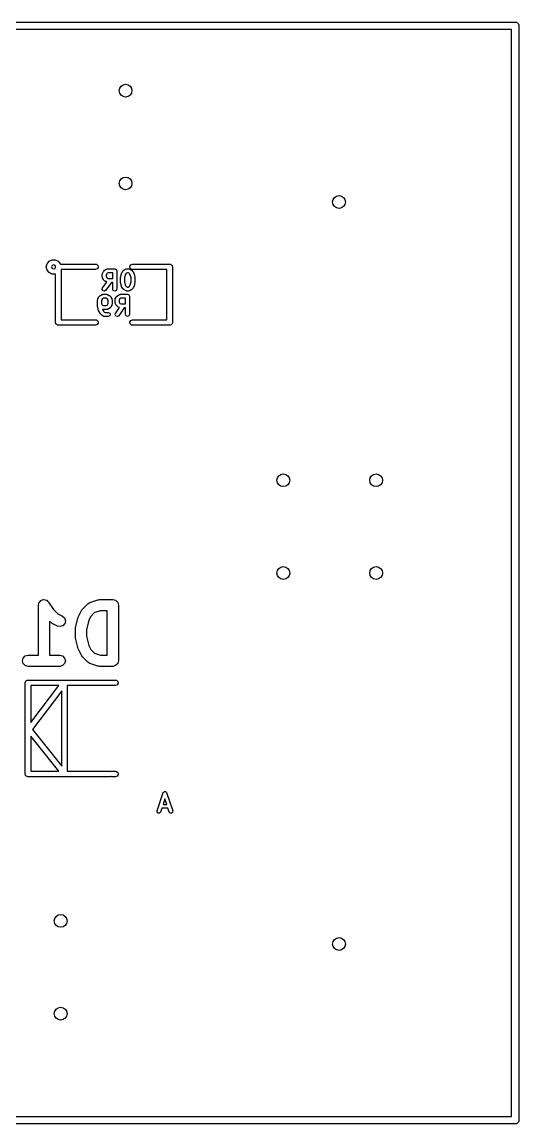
# Model space of a CAD drawing. Extents: x -0.01 to 1.59, y 0.01 to 1.19.
# Drawn here: x 1.058 to 1.594, y 0.006 to 1.194 of the extents above; entities that cross this region are included whole.
import ezdxf

# ---------------------------------------------------------------- set-up
doc = ezdxf.new("R2010")
doc.units = 0
doc.header["$MEASUREMENT"] = 0
doc.layers.add('BLACK', color=7, linetype='CONTINUOUS')

msp = doc.modelspace()

# ---------------------------------------------------------------- linework, layer by layer
at = {"layer": 'BLACK', "linetype": 'CONTINUOUS'}
for p, q in [((0.01, 1.19394), (1.59, 1.19394)), ((1.59, 1.19394), (1.59059, 1.19374)), ((1.59059, 1.19374), (1.59122, 1.19374)), ((1.59122, 1.19374), (1.59172, 1.19338)), ((1.59172, 1.19338), (1.59231, 1.19319)), ((1.59231, 1.19319), (1.59268, 1.19268)), ((1.59268, 1.19268), (1.59319, 1.19231)), ((1.59319, 1.19231), (1.59338, 1.19172)), ((1.59338, 1.19172), (1.59374, 1.19122)), ((1.59374, 1.19122), (1.59374, 1.19059)), ((1.59374, 1.19059), (1.59394, 1.19)), ((1.59394, 1.19), (1.59394, 0.01)), ((1.58606, 1.18606), (0.013937, 1.18606)), ((1.58606, 0.013937), (1.58606, 1.18606)), ((1.08455, 0.93), (1.08533, 0.933451)), ((1.08533, 0.926549), (1.08455, 0.93)), ((1.08533, 0.933451), (1.08754, 0.936218)), ((1.08754, 0.923782), (1.08533, 0.926549)), ((1.08754, 0.936218), (1.09073, 0.937753)), ((1.09093, 0.931567), (1.09028, 0.93)), ((1.09028, 0.93), (1.09093, 0.928433)), ((1.09073, 0.937753), (1.09427, 0.937753)), ((1.0925, 0.932216), (1.09093, 0.931567)), ((1.09093, 0.928433), (1.0925, 0.927784)), ((1.09407, 0.931567), (1.0925, 0.932216)), ((1.0925, 0.927784), (1.09407, 0.928433)), ((1.0946, 0.930286), (1.09407, 0.931567)), ((1.09407, 0.928433), (1.09455, 0.929593)), ((1.09427, 0.937753), (1.09746, 0.936218)), ((1.09455, 0.93), (1.0946, 0.930286)), ((1.09455, 0.929593), (1.09455, 0.93)), ((1.09746, 0.936218), (1.09967, 0.933451)), ((1.09967, 0.933451), (1.09978, 0.932953)), ((1.09978, 0.932953), (1.1375, 0.932953)), ((1.1375, 0.927047), (1.10045, 0.927047)), ((1.10045, 0.927047), (1.10045, 0.872953)), ((1.1375, 0.932953), (1.13851, 0.932775)), ((1.1394, 0.927738), (1.1375, 0.927047)), ((1.13851, 0.932775), (1.14006, 0.931476)), ((1.14041, 0.929487), (1.1394, 0.927738)), ((1.14006, 0.931476), (1.14041, 0.929487)), ((1.1477, 0.926528), (1.14794, 0.926795)), ((1.14794, 0.926795), (1.14981, 0.927733)), ((1.14981, 0.927733), (1.15031, 0.927769)), ((1.15031, 0.927769), (1.15077, 0.92796)), ((1.15077, 0.92796), (1.15828, 0.92796)), ((1.15828, 0.92796), (1.1598, 0.92733)), ((1.1598, 0.92733), (1.16043, 0.92581)), ((1.16834, 0.926528), (1.16857, 0.926795)), ((1.16857, 0.926795), (1.17045, 0.927733)), ((1.17045, 0.927733), (1.17095, 0.927769)), ((1.17095, 0.927769), (1.17141, 0.92796)), ((1.17141, 0.92796), (1.17329, 0.92796)), ((1.17329, 0.92796), (1.17375, 0.927769)), ((1.17375, 0.927769), (1.17425, 0.927733)), ((1.17425, 0.927733), (1.17613, 0.926795)), ((1.17459, 0.930513), (1.1756, 0.932262)), ((1.17494, 0.928524), (1.17459, 0.930513)), ((1.17649, 0.927225), (1.17494, 0.928524)), ((1.1756, 0.932262), (1.1775, 0.932953)), ((1.17613, 0.926795), (1.17636, 0.926528)), ((1.1775, 0.927047), (1.17649, 0.927225)), ((1.1775, 0.932953), (1.2175, 0.932953)), ((1.21455, 0.927047), (1.1775, 0.927047)), ((1.21455, 0.872953), (1.21455, 0.927047)), ((1.2175, 0.932953), (1.21788, 0.932885)), ((1.21788, 0.932885), (1.21801, 0.932908)), ((1.21801, 0.932908), (1.21813, 0.932842)), ((1.21813, 0.932842), (1.21851, 0.932775)), ((1.21851, 0.932775), (1.2191, 0.932282)), ((1.2191, 0.932282), (1.21976, 0.931898)), ((1.21976, 0.931898), (1.21985, 0.931648)), ((1.21985, 0.931648), (1.22006, 0.931476)), ((1.22006, 0.931476), (1.22019, 0.930721)), ((1.22019, 0.930721), (1.22045, 0.93)), ((1.22045, 0.93), (1.22045, 0.87)), ((1.09073, 0.922247), (1.08754, 0.923782)), ((1.09427, 0.922247), (1.09073, 0.922247)), ((1.09455, 0.92238), (1.09427, 0.922247)), ((1.09455, 0.87), (1.09455, 0.92238)), ((1.14487, 0.922058), (1.14506, 0.92252)), ((1.14487, 0.919243), (1.14487, 0.922058)), ((1.14506, 0.918781), (1.14487, 0.919243)), ((1.14506, 0.92252), (1.1451, 0.923019)), ((1.1451, 0.918282), (1.14506, 0.918781)), ((1.1451, 0.923019), (1.14604, 0.924895)), ((1.14604, 0.916406), (1.1451, 0.918282)), ((1.14604, 0.924895), (1.1463, 0.925127)), ((1.1463, 0.916174), (1.14604, 0.916406)), ((1.1463, 0.925127), (1.14644, 0.925454)), ((1.14644, 0.915847), (1.1463, 0.916174)), ((1.14644, 0.925454), (1.14738, 0.926392)), ((1.14738, 0.914909), (1.14644, 0.915847)), ((1.14738, 0.926392), (1.1477, 0.926528)), ((1.1477, 0.914773), (1.14738, 0.914909)), ((1.14794, 0.914506), (1.1477, 0.914773)), ((1.14973, 0.92266), (1.14917, 0.92155)), ((1.14917, 0.92155), (1.14917, 0.919751)), ((1.14917, 0.919751), (1.14973, 0.918641)), ((1.15017, 0.923105), (1.14973, 0.92266)), ((1.14973, 0.918641), (1.15017, 0.918196)), ((1.15128, 0.92366), (1.15017, 0.923105)), ((1.15017, 0.918196), (1.15128, 0.917641)), ((1.15613, 0.92366), (1.15128, 0.92366)), ((1.15128, 0.917641), (1.15613, 0.917641)), ((1.15613, 0.917641), (1.15613, 0.92366)), ((1.16043, 0.92581), (1.16043, 0.90611)), ((1.16457, 0.918305), (1.16468, 0.918557)), ((1.16457, 0.913615), (1.16457, 0.918305)), ((1.16464, 0.918827), (1.16557, 0.922579)), ((1.16468, 0.918557), (1.16464, 0.918827)), ((1.16557, 0.922579), (1.16572, 0.922775)), ((1.16572, 0.922775), (1.16574, 0.923019)), ((1.16574, 0.923019), (1.16667, 0.924895)), ((1.16667, 0.924895), (1.16694, 0.925127)), ((1.16694, 0.925127), (1.16708, 0.925454)), ((1.16708, 0.925454), (1.16802, 0.926392)), ((1.16802, 0.926392), (1.16834, 0.926528)), ((1.16969, 0.921307), (1.16887, 0.918041)), ((1.16887, 0.918041), (1.16887, 0.91388)), ((1.17036, 0.92266), (1.16969, 0.921307)), ((1.17081, 0.923105), (1.17036, 0.92266)), ((1.17192, 0.92366), (1.17081, 0.923105)), ((1.17278, 0.92366), (1.17192, 0.92366)), ((1.17389, 0.923105), (1.17278, 0.92366)), ((1.17434, 0.92266), (1.17389, 0.923105)), ((1.17501, 0.921307), (1.17434, 0.92266)), ((1.17583, 0.918041), (1.17501, 0.921307)), ((1.17583, 0.91388), (1.17583, 0.918041)), ((1.17636, 0.926528), (1.17668, 0.926392)), ((1.17668, 0.926392), (1.17762, 0.925454)), ((1.17762, 0.925454), (1.17776, 0.925127)), ((1.17776, 0.925127), (1.17803, 0.924895)), ((1.17803, 0.924895), (1.17896, 0.923019)), ((1.17896, 0.923019), (1.17898, 0.922775)), ((1.17898, 0.922775), (1.17913, 0.922579)), ((1.17913, 0.922579), (1.18006, 0.918827)), ((1.18006, 0.918827), (1.18002, 0.918557)), ((1.18002, 0.918557), (1.18013, 0.918305)), ((1.18013, 0.918305), (1.18013, 0.913615)), ((1.1449, 0.905736), (1.14526, 0.907343)), ((1.14579, 0.904349), (1.1449, 0.905736)), ((1.14526, 0.907343), (1.14967, 0.91364)), ((1.1474, 0.903993), (1.14579, 0.904349)), ((1.14878, 0.904877), (1.1474, 0.903993)), ((1.14967, 0.91364), (1.14794, 0.914506)), ((1.15471, 0.913341), (1.14878, 0.904877)), ((1.15613, 0.913341), (1.15471, 0.913341)), ((1.15613, 0.90611), (1.15613, 0.913341)), ((1.15676, 0.90459), (1.15613, 0.90611)), ((1.15828, 0.90396), (1.15676, 0.90459)), ((1.1598, 0.90459), (1.15828, 0.90396)), ((1.16043, 0.90611), (1.1598, 0.90459)), ((1.16468, 0.913363), (1.16457, 0.913615)), ((1.16464, 0.913093), (1.16468, 0.913363)), ((1.16557, 0.909341), (1.16464, 0.913093)), ((1.16572, 0.909145), (1.16557, 0.909341)), ((1.16574, 0.908901), (1.16572, 0.909145)), ((1.16667, 0.907025), (1.16574, 0.908901)), ((1.16694, 0.906793), (1.16667, 0.907025)), ((1.16708, 0.906466), (1.16694, 0.906793)), ((1.16802, 0.905528), (1.16708, 0.906466)), ((1.16834, 0.905392), (1.16802, 0.905528)), ((1.16857, 0.905125), (1.16834, 0.905392)), ((1.17045, 0.904187), (1.16857, 0.905125)), ((1.16887, 0.91388), (1.16969, 0.910613)), ((1.16969, 0.910613), (1.17036, 0.90926)), ((1.17036, 0.90926), (1.17081, 0.908815)), ((1.17095, 0.904152), (1.17045, 0.904187)), ((1.17081, 0.908815), (1.17192, 0.90826)), ((1.17141, 0.90396), (1.17095, 0.904152)), ((1.17329, 0.90396), (1.17141, 0.90396)), ((1.17192, 0.90826), (1.17278, 0.90826)), ((1.17278, 0.90826), (1.17389, 0.908815)), ((1.17375, 0.904152), (1.17329, 0.90396)), ((1.17425, 0.904187), (1.17375, 0.904152)), ((1.17389, 0.908815), (1.17434, 0.90926)), ((1.17613, 0.905125), (1.17425, 0.904187)), ((1.17434, 0.90926), (1.17501, 0.910613)), ((1.17501, 0.910613), (1.17583, 0.91388)), ((1.17636, 0.905392), (1.17613, 0.905125)), ((1.17668, 0.905528), (1.17636, 0.905392)), ((1.17762, 0.906466), (1.17668, 0.905528)), ((1.17776, 0.906793), (1.17762, 0.906466)), ((1.17803, 0.907025), (1.17776, 0.906793)), ((1.17896, 0.908901), (1.17803, 0.907025)), ((1.17898, 0.909145), (1.17896, 0.908901)), ((1.17913, 0.909341), (1.17898, 0.909145)), ((1.18006, 0.913093), (1.17913, 0.909341)), ((1.18013, 0.913615), (1.18002, 0.913363)), ((1.18002, 0.913363), (1.18006, 0.913093)), ((1.13987, 0.894558), (1.14006, 0.89502)), ((1.13987, 0.887053), (1.13987, 0.894558)), ((1.14006, 0.89502), (1.1401, 0.895519)), ((1.1401, 0.895519), (1.14104, 0.897395)), ((1.14104, 0.897395), (1.1413, 0.897627)), ((1.1413, 0.897627), (1.14144, 0.897954)), ((1.14144, 0.897954), (1.14238, 0.898892)), ((1.14238, 0.898892), (1.1427, 0.899028)), ((1.1427, 0.899028), (1.14294, 0.899295)), ((1.14294, 0.899295), (1.14481, 0.900233)), ((1.14473, 0.89516), (1.14417, 0.89405)), ((1.14417, 0.89405), (1.14417, 0.890375)), ((1.14517, 0.895605), (1.14473, 0.89516)), ((1.14481, 0.900233), (1.14531, 0.900269)), ((1.14628, 0.89616), (1.14517, 0.895605)), ((1.14531, 0.900269), (1.14577, 0.90046)), ((1.14577, 0.90046), (1.14953, 0.90046)), ((1.14902, 0.89616), (1.14628, 0.89616)), ((1.15013, 0.895605), (1.14902, 0.89616)), ((1.14953, 0.90046), (1.14999, 0.900269)), ((1.14999, 0.900269), (1.15049, 0.900233)), ((1.15057, 0.89516), (1.15013, 0.895605)), ((1.15049, 0.900233), (1.15236, 0.899295)), ((1.15113, 0.89405), (1.15057, 0.89516)), ((1.15113, 0.890375), (1.15113, 0.89405)), ((1.15236, 0.899295), (1.1526, 0.899028)), ((1.1526, 0.899028), (1.15292, 0.898892)), ((1.15292, 0.898892), (1.15386, 0.897954)), ((1.15386, 0.897954), (1.154, 0.897627)), ((1.154, 0.897627), (1.15426, 0.897395)), ((1.15426, 0.897395), (1.1552, 0.895519)), ((1.1552, 0.895519), (1.15524, 0.89502)), ((1.15524, 0.89502), (1.15543, 0.894558)), ((1.15543, 0.894558), (1.15543, 0.889867)), ((1.15863, 0.894558), (1.15882, 0.89502)), ((1.15863, 0.891743), (1.15863, 0.894558)), ((1.15882, 0.891281), (1.15863, 0.891743)), ((1.15882, 0.89502), (1.15886, 0.895519)), ((1.15886, 0.890782), (1.15882, 0.891281)), ((1.15886, 0.895519), (1.1598, 0.897395)), ((1.1598, 0.897395), (1.16007, 0.897627)), ((1.16007, 0.897627), (1.1602, 0.897954)), ((1.1602, 0.897954), (1.16114, 0.898892)), ((1.16114, 0.898892), (1.16147, 0.899028)), ((1.16147, 0.899028), (1.1617, 0.899295)), ((1.1617, 0.899295), (1.16357, 0.900233)), ((1.16349, 0.89516), (1.16293, 0.89405)), ((1.16293, 0.89405), (1.16293, 0.892251)), ((1.16293, 0.892251), (1.16349, 0.891141)), ((1.16393, 0.895605), (1.16349, 0.89516)), ((1.16349, 0.891141), (1.16393, 0.890696)), ((1.16357, 0.900233), (1.16407, 0.900269)), ((1.16504, 0.89616), (1.16393, 0.895605)), ((1.16407, 0.900269), (1.16454, 0.90046)), ((1.16454, 0.90046), (1.17204, 0.90046)), ((1.16989, 0.89616), (1.16504, 0.89616)), ((1.16989, 0.890141), (1.16989, 0.89616)), ((1.17204, 0.90046), (1.17356, 0.89983)), ((1.17356, 0.89983), (1.17419, 0.89831)), ((1.17419, 0.89831), (1.17419, 0.87861)), ((1.13998, 0.886801), (1.13987, 0.887053)), ((1.13994, 0.886531), (1.13998, 0.886801)), ((1.14087, 0.882779), (1.13994, 0.886531)), ((1.1411, 0.882477), (1.14087, 0.882779)), ((1.14117, 0.882108), (1.1411, 0.882477)), ((1.14305, 0.879294), (1.14117, 0.882108)), ((1.14323, 0.87917), (1.14305, 0.879294)), ((1.14332, 0.878966), (1.14323, 0.87917)), ((1.14417, 0.890375), (1.14473, 0.889265)), ((1.14473, 0.889265), (1.14517, 0.88882)), ((1.14531, 0.884156), (1.14496, 0.884182)), ((1.14496, 0.884182), (1.14651, 0.881856)), ((1.14517, 0.88882), (1.14628, 0.888265)), ((1.14577, 0.883965), (1.14531, 0.884156)), ((1.14953, 0.883965), (1.14577, 0.883965)), ((1.14628, 0.888265), (1.14902, 0.888265)), ((1.14651, 0.881856), (1.14705, 0.881315)), ((1.14705, 0.881315), (1.14816, 0.88076)), ((1.14816, 0.88076), (1.1514, 0.88076)), ((1.14902, 0.888265), (1.15013, 0.88882)), ((1.14999, 0.884156), (1.14953, 0.883965)), ((1.15049, 0.884192), (1.14999, 0.884156)), ((1.15013, 0.88882), (1.15057, 0.889265)), ((1.15236, 0.88513), (1.15049, 0.884192)), ((1.15057, 0.889265), (1.15113, 0.890375)), ((1.1514, 0.88076), (1.15292, 0.88013)), ((1.1526, 0.885397), (1.15236, 0.88513)), ((1.15292, 0.885533), (1.1526, 0.885397)), ((1.15386, 0.886471), (1.15292, 0.885533)), ((1.15292, 0.88013), (1.15355, 0.87861)), ((1.154, 0.886798), (1.15386, 0.886471)), ((1.15426, 0.887029), (1.154, 0.886798)), ((1.1552, 0.888906), (1.15426, 0.887029)), ((1.15524, 0.889405), (1.1552, 0.888906)), ((1.15543, 0.889867), (1.15524, 0.889405)), ((1.15867, 0.878236), (1.15902, 0.879843)), ((1.1598, 0.888906), (1.15886, 0.890782)), ((1.15902, 0.879843), (1.16343, 0.88614)), ((1.16007, 0.888674), (1.1598, 0.888906)), ((1.1602, 0.888347), (1.16007, 0.888674)), ((1.16114, 0.887409), (1.1602, 0.888347)), ((1.16147, 0.887273), (1.16114, 0.887409)), ((1.1617, 0.887006), (1.16147, 0.887273)), ((1.16343, 0.88614), (1.1617, 0.887006)), ((1.16847, 0.885841), (1.16254, 0.877377)), ((1.16393, 0.890696), (1.16504, 0.890141)), ((1.16504, 0.890141), (1.16989, 0.890141)), ((1.16989, 0.885841), (1.16847, 0.885841)), ((1.16989, 0.87861), (1.16989, 0.885841)), ((1.09481, 0.869279), (1.09455, 0.87)), ((1.09494, 0.868524), (1.09481, 0.869279)), ((1.09515, 0.868352), (1.09494, 0.868524)), ((1.09524, 0.868102), (1.09515, 0.868352)), ((1.0959, 0.867718), (1.09524, 0.868102)), ((1.09649, 0.867225), (1.0959, 0.867718)), ((1.09687, 0.867158), (1.09649, 0.867225)), ((1.09699, 0.867092), (1.09687, 0.867158)), ((1.10045, 0.872953), (1.1375, 0.872953)), ((1.1375, 0.872953), (1.13851, 0.872775)), ((1.1394, 0.867738), (1.1375, 0.867047)), ((1.13851, 0.872775), (1.14006, 0.871476)), ((1.14041, 0.869487), (1.1394, 0.867738)), ((1.14006, 0.871476), (1.14041, 0.869487)), ((1.14425, 0.878028), (1.14332, 0.878966)), ((1.14458, 0.877892), (1.14425, 0.878028)), ((1.14481, 0.877625), (1.14458, 0.877892)), ((1.14669, 0.876687), (1.14481, 0.877625)), ((1.14719, 0.876652), (1.14669, 0.876687)), ((1.14765, 0.87646), (1.14719, 0.876652)), ((1.1514, 0.87646), (1.14765, 0.87646)), ((1.15292, 0.87709), (1.1514, 0.87646)), ((1.15355, 0.87861), (1.15292, 0.87709)), ((1.15955, 0.876849), (1.15867, 0.878236)), ((1.16116, 0.876493), (1.15955, 0.876849)), ((1.16254, 0.877377), (1.16116, 0.876493)), ((1.17052, 0.87709), (1.16989, 0.87861)), ((1.17204, 0.87646), (1.17052, 0.87709)), ((1.17356, 0.87709), (1.17204, 0.87646)), ((1.17419, 0.87861), (1.17356, 0.87709)), ((1.17459, 0.870513), (1.1756, 0.872262)), ((1.17494, 0.868524), (1.17459, 0.870513)), ((1.17649, 0.867225), (1.17494, 0.868524)), ((1.1756, 0.872262), (1.1775, 0.872953)), ((1.1775, 0.867047), (1.17649, 0.867225)), ((1.1775, 0.872953), (1.21455, 0.872953)), ((1.21822, 0.86731), (1.2175, 0.867047)), ((1.21898, 0.867443), (1.21822, 0.86731)), ((1.21915, 0.867647), (1.21898, 0.867443)), ((1.2194, 0.867738), (1.21915, 0.867647)), ((1.21978, 0.868402), (1.2194, 0.867738)), ((1.22027, 0.86899), (1.21978, 0.868402)), ((1.22034, 0.869374), (1.22027, 0.86899)), ((1.22041, 0.869487), (1.22034, 0.869374)), ((1.22045, 0.87), (1.22039, 0.869616)), ((1.22039, 0.869616), (1.22041, 0.869487)), ((1.09712, 0.867115), (1.09699, 0.867092)), ((1.0975, 0.867047), (1.09712, 0.867115)), ((1.1375, 0.867047), (1.0975, 0.867047)), ((1.2175, 0.867047), (1.1775, 0.867047)), ((1.07777, 0.569333), (1.07867, 0.570359)), ((1.07867, 0.570359), (1.07886, 0.570423)), ((1.07886, 0.570423), (1.079, 0.570563)), ((1.079, 0.570563), (1.08032, 0.570917)), ((1.08032, 0.570917), (1.08161, 0.571354)), ((1.08161, 0.571354), (1.08181, 0.571316)), ((1.08181, 0.571316), (1.082, 0.571367)), ((1.082, 0.571367), (1.08332, 0.571013)), ((1.08332, 0.571013), (1.08466, 0.570745)), ((1.08466, 0.570745), (1.08481, 0.570614)), ((1.08481, 0.570614), (1.085, 0.570563)), ((1.085, 0.570563), (1.08597, 0.569597)), ((1.13153, 0.568202), (1.1401, 0.571059)), ((1.1401, 0.571059), (1.14107, 0.571117)), ((1.14107, 0.571117), (1.142, 0.571367)), ((1.142, 0.571367), (1.15629, 0.571367)), ((1.15629, 0.571367), (1.15929, 0.570563)), ((1.15929, 0.570563), (1.16148, 0.568367)), ((1.076, 0.565367), (1.07635, 0.566686)), ((1.076, 0.511367), (1.076, 0.565367)), ((1.07635, 0.566686), (1.07662, 0.568026)), ((1.07662, 0.568026), (1.07675, 0.568175)), ((1.07675, 0.568175), (1.0768, 0.568367)), ((1.0768, 0.568367), (1.07777, 0.569333)), ((1.08597, 0.569597), (1.08699, 0.568695)), ((1.08699, 0.568695), (1.09238, 0.560618)), ((1.09238, 0.560618), (1.09698, 0.556012)), ((1.11949, 0.553764), (1.12235, 0.559479)), ((1.12235, 0.559479), (1.12299, 0.560202)), ((1.12299, 0.560202), (1.12347, 0.561038)), ((1.12347, 0.561038), (1.12919, 0.566752)), ((1.12919, 0.566752), (1.13038, 0.567442)), ((1.13038, 0.567442), (1.13153, 0.568202)), ((1.14297, 0.559367), (1.13667, 0.557266)), ((1.15029, 0.559367), (1.14297, 0.559367)), ((1.15029, 0.511367), (1.15029, 0.559367)), ((1.16148, 0.568367), (1.16229, 0.565367)), ((1.16229, 0.565367), (1.16229, 0.505367)), ((1.08919, 0.546839), (1.088, 0.548024)), ((1.088, 0.548024), (1.088, 0.511367)), ((1.09002, 0.546356), (1.08919, 0.546839)), ((1.09698, 0.556012), (1.10183, 0.553591)), ((1.10183, 0.553591), (1.10415, 0.55153)), ((1.10415, 0.55153), (1.10513, 0.548584)), ((1.10513, 0.548584), (1.10451, 0.545541)), ((1.11618, 0.541108), (1.11904, 0.552536)), ((1.11904, 0.552536), (1.11936, 0.553116)), ((1.11936, 0.553116), (1.11949, 0.553764)), ((1.13052, 0.548987), (1.128, 0.538914)), ((1.13265, 0.553241), (1.13052, 0.548987)), ((1.13667, 0.557266), (1.13265, 0.553241)), ((1.09075, 0.545715), (1.09002, 0.546356)), ((1.09646, 0.542857), (1.09075, 0.545715)), ((1.0995, 0.542235), (1.09646, 0.542857)), ((1.10245, 0.543217), (1.0995, 0.542235)), ((1.10451, 0.545541), (1.10245, 0.543217)), ((1.116, 0.539653), (1.11619, 0.540368)), ((1.116, 0.531081), (1.116, 0.539653)), ((1.11619, 0.540368), (1.11618, 0.541108)), ((1.128, 0.538914), (1.128, 0.53182)), ((1.11619, 0.530366), (1.116, 0.531081)), ((1.11618, 0.529626), (1.11619, 0.530366)), ((1.11904, 0.518197), (1.11618, 0.529626)), ((1.128, 0.53182), (1.13052, 0.521747)), ((1.06186, 0.510563), (1.06486, 0.511367)), ((1.06486, 0.511367), (1.076, 0.511367)), ((1.088, 0.511367), (1.09914, 0.511367)), ((1.09914, 0.511367), (1.10214, 0.510563)), ((1.11936, 0.517618), (1.11904, 0.518197)), ((1.11949, 0.516969), (1.11936, 0.517618)), ((1.12235, 0.511255), (1.11949, 0.516969)), ((1.12299, 0.510532), (1.12235, 0.511255)), ((1.13052, 0.521747), (1.13265, 0.517492)), ((1.13265, 0.517492), (1.13667, 0.513468)), ((1.13667, 0.513468), (1.14297, 0.511367)), ((1.14297, 0.511367), (1.15029, 0.511367)), ((1.05886, 0.505367), (1.05966, 0.508367)), ((1.05966, 0.502367), (1.05886, 0.505367)), ((1.05966, 0.508367), (1.06186, 0.510563)), ((1.06186, 0.500171), (1.05966, 0.502367)), ((1.06486, 0.499367), (1.06186, 0.500171)), ((1.082, 0.499367), (1.06486, 0.499367)), ((1.09914, 0.499367), (1.082, 0.499367)), ((1.10214, 0.500171), (1.09914, 0.499367)), ((1.10214, 0.510563), (1.10434, 0.508367)), ((1.10434, 0.502367), (1.10214, 0.500171)), ((1.10434, 0.508367), (1.10514, 0.505367)), ((1.10514, 0.505367), (1.10434, 0.502367)), ((1.12347, 0.509696), (1.12299, 0.510532)), ((1.12919, 0.503981), (1.12347, 0.509696)), ((1.13038, 0.503292), (1.12919, 0.503981)), ((1.13153, 0.502532), (1.13038, 0.503292)), ((1.1401, 0.499675), (1.13153, 0.502532)), ((1.14107, 0.499617), (1.1401, 0.499675)), ((1.142, 0.499367), (1.14107, 0.499617)), ((1.15629, 0.499367), (1.142, 0.499367)), ((1.15929, 0.500171), (1.15629, 0.499367)), ((1.16148, 0.502367), (1.15929, 0.500171)), ((1.16229, 0.505367), (1.16148, 0.502367)), ((1.06185, 0.4817), (1.06191, 0.482084)), ((1.06185, 0.3833), (1.06185, 0.4817)), ((1.06189, 0.482213), (1.06196, 0.482326)), ((1.06191, 0.482084), (1.06189, 0.482213)), ((1.06196, 0.482326), (1.06203, 0.48271)), ((1.06203, 0.48271), (1.06252, 0.483298)), ((1.06252, 0.483298), (1.0629, 0.483962)), ((1.0629, 0.483962), (1.06315, 0.484053)), ((1.06315, 0.484053), (1.06332, 0.484257)), ((1.06332, 0.484257), (1.06408, 0.48439)), ((1.06408, 0.48439), (1.0648, 0.484653)), ((1.0648, 0.484653), (1.1573, 0.484653)), ((1.06775, 0.478747), (1.06775, 0.438764)), ((1.06775, 0.438764), (1.09815, 0.478747)), ((1.09815, 0.478747), (1.06775, 0.478747)), ((1.1553, 0.478747), (1.10705, 0.478747)), ((1.10705, 0.478747), (1.10705, 0.386253)), ((1.1592, 0.478747), (1.1553, 0.478747)), ((1.1573, 0.484653), (1.1592, 0.484653)), ((1.1592, 0.484653), (1.16021, 0.484475)), ((1.1611, 0.479438), (1.1592, 0.478747)), ((1.16021, 0.484475), (1.16176, 0.483176)), ((1.16211, 0.481187), (1.1611, 0.479438)), ((1.16176, 0.483176), (1.16211, 0.481187)), ((1.10115, 0.472936), (1.06952, 0.431326)), ((1.10115, 0.391728), (1.10115, 0.472936)), ((1.06952, 0.431326), (1.10115, 0.391728)), ((1.09796, 0.386253), (1.06775, 0.424072)), ((1.06775, 0.424072), (1.06775, 0.386253)), ((1.06211, 0.382579), (1.06185, 0.3833)), ((1.06224, 0.381824), (1.06211, 0.382579)), ((1.06245, 0.381652), (1.06224, 0.381824)), ((1.06254, 0.381402), (1.06245, 0.381652)), ((1.0632, 0.381018), (1.06254, 0.381402)), ((1.06379, 0.380525), (1.0632, 0.381018)), ((1.06417, 0.380458), (1.06379, 0.380525)), ((1.06429, 0.380392), (1.06417, 0.380458)), ((1.06442, 0.380415), (1.06429, 0.380392)), ((1.0648, 0.380347), (1.06442, 0.380415)), ((1.1533, 0.380347), (1.0648, 0.380347)), ((1.06775, 0.386253), (1.09796, 0.386253)), ((1.10705, 0.386253), (1.1533, 0.386253)), ((1.1533, 0.386253), (1.15431, 0.386075)), ((1.15414, 0.380652), (1.1533, 0.380347)), ((1.15429, 0.380525), (1.15414, 0.380652)), ((1.1553, 0.380347), (1.15429, 0.380525)), ((1.15431, 0.386075), (1.15446, 0.385948)), ((1.15446, 0.385948), (1.1553, 0.386253)), ((1.1553, 0.386253), (1.1592, 0.386253)), ((1.1592, 0.380347), (1.1553, 0.380347)), ((1.1592, 0.386253), (1.16021, 0.386075)), ((1.1611, 0.381038), (1.1592, 0.380347)), ((1.16021, 0.386075), (1.16176, 0.384776)), ((1.16211, 0.382787), (1.1611, 0.381038)), ((1.16176, 0.384776), (1.16211, 0.382787)), ((1.20398, 0.343506), (1.21055, 0.363206)), ((1.2124, 0.356423), (1.21041, 0.350468)), ((1.21055, 0.363206), (1.21065, 0.363316)), ((1.21065, 0.363316), (1.21066, 0.363461)), ((1.21066, 0.363461), (1.21112, 0.363866)), ((1.21112, 0.363866), (1.21153, 0.364333)), ((1.21153, 0.364333), (1.21167, 0.364344)), ((1.21167, 0.364344), (1.21178, 0.364439)), ((1.21178, 0.364439), (1.2124, 0.364395)), ((1.2124, 0.364395), (1.21302, 0.364439)), ((1.21438, 0.350468), (1.2124, 0.356423)), ((1.21302, 0.364439), (1.21313, 0.364344)), ((1.21313, 0.364344), (1.21327, 0.364333)), ((1.21327, 0.364333), (1.21368, 0.363866)), ((1.21368, 0.363866), (1.21414, 0.363461)), ((1.21414, 0.363461), (1.21415, 0.363316)), ((1.21415, 0.363316), (1.21425, 0.363206)), ((1.21425, 0.363206), (1.22082, 0.343506)), ((1.20911, 0.346568), (1.20768, 0.342273)), ((1.21568, 0.346568), (1.20911, 0.346568)), ((1.21041, 0.350468), (1.21438, 0.350468)), ((1.21712, 0.342273), (1.21568, 0.346568)), ((1.20409, 0.342017), (1.20398, 0.343506)), ((1.20522, 0.341039), (1.20409, 0.342017)), ((1.20671, 0.341145), (1.20522, 0.341039)), ((1.20768, 0.342273), (1.20671, 0.341145)), ((1.21809, 0.341145), (1.21712, 0.342273)), ((1.21958, 0.341039), (1.21809, 0.341145)), ((1.22071, 0.342017), (1.21958, 0.341039)), ((1.22082, 0.343506), (1.22071, 0.342017)), ((0.013937, 0.013937), (1.58606, 0.013937)), ((1.59, 0.006063), (0.01, 0.006063)), ((1.59059, 0.006256), (1.59, 0.006063)), ((1.59122, 0.006256), (1.59059, 0.006256)), ((1.59172, 0.006622), (1.59122, 0.006256)), ((1.59231, 0.006815), (1.59172, 0.006622)), ((1.59268, 0.007319), (1.59231, 0.006815)), ((1.59319, 0.007686), (1.59268, 0.007319)), ((1.59338, 0.008279), (1.59319, 0.007686)), ((1.59374, 0.008783), (1.59338, 0.008279)), ((1.59394, 0.01), (1.59374, 0.009407)), ((1.59374, 0.009407), (1.59374, 0.008783))]:
    msp.add_line(p, q, dxfattribs=at)
at = {"layer": 'BLACK'}
for centre in [(1.17, 1.12), (1.17, 1.02), (1.4, 1), (1.34, 0.7), (1.44, 0.7), (1.34, 0.6), (1.44, 0.6), (1.1, 0.225), (1.4, 0.2), (1.1, 0.125)]:
    msp.add_circle(centre, 0.00689, dxfattribs=at)

doc.saveas('drawing.dxf')
